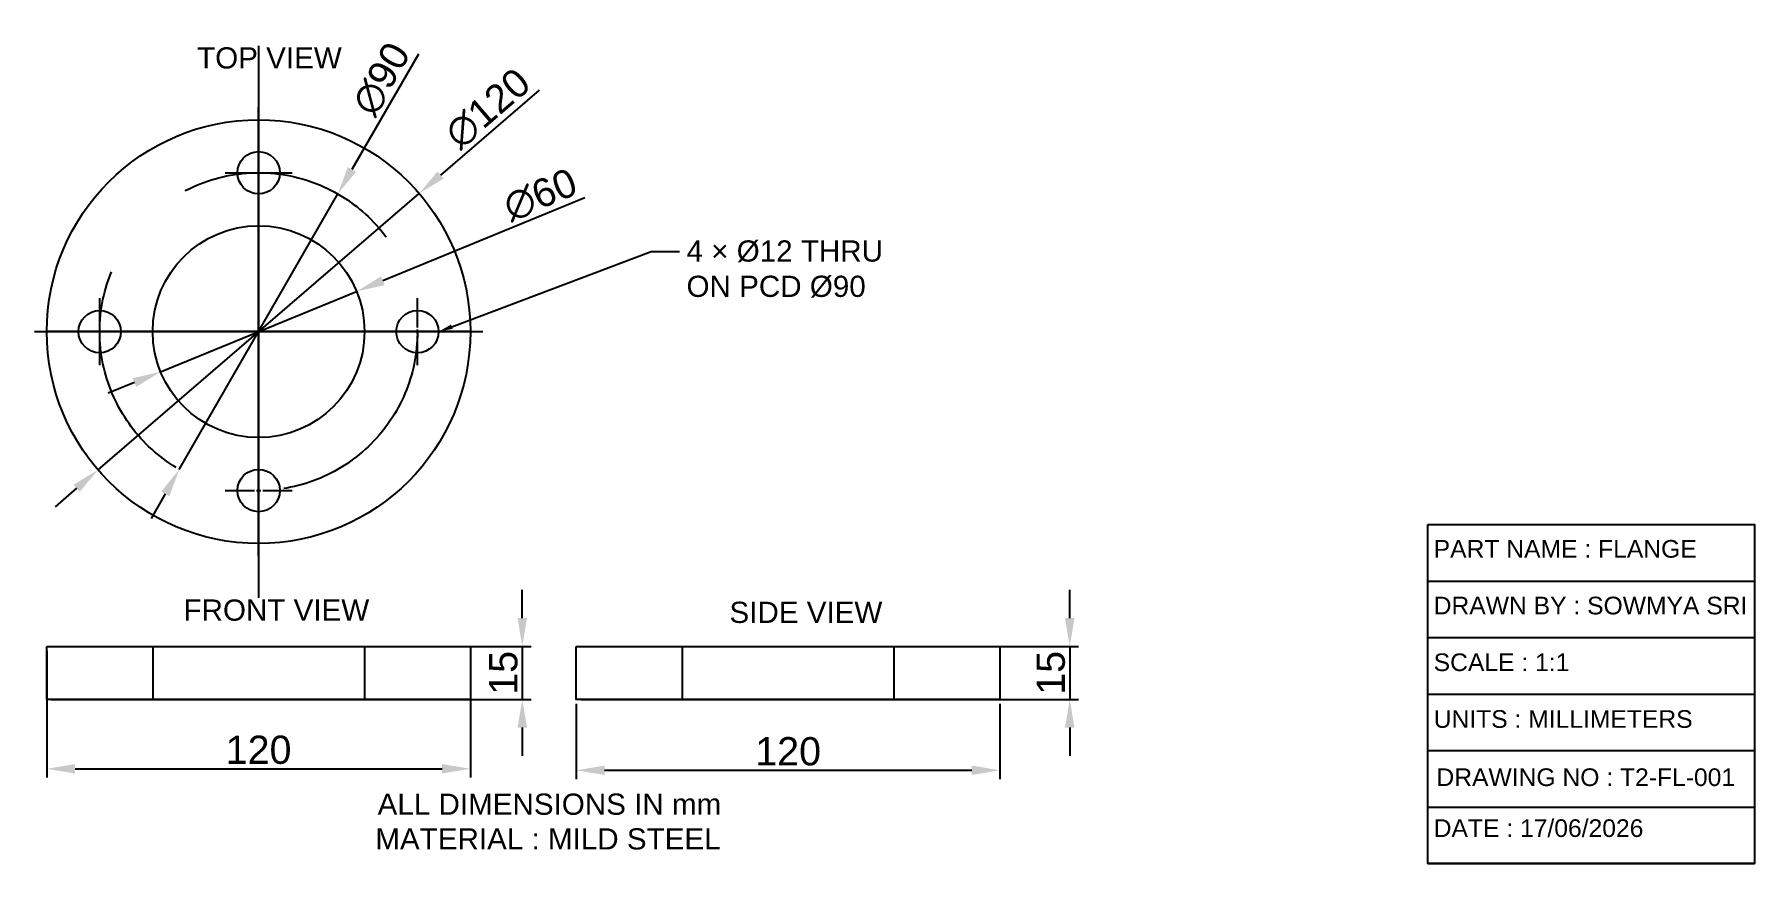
# Model space of a CAD drawing. Header units: millimetres. Extents: x -64 to 424, y -140 to 95.
import ezdxf
from ezdxf import colors
from ezdxf.entities.mleader import LeaderData, LeaderLine
from ezdxf.math import Vec2, Vec3

# ---------------------------------------------------------------- set-up
doc = ezdxf.new("R2010")
doc.units = ezdxf.units.MM
doc.header["$LTSCALE"] = 10
for name, pattern in [('CENTER', [50.8, 31.75, -6.35, 6.35, -6.35]), ('CENTER2', [28.575, 19.05, -3.175, 3.175, -3.175]), ('HIDDEN', [9.525, 6.35, -3.175])]:
    doc.linetypes.add(name, pattern=pattern)
doc.styles.get("Standard").update_dxf_attribs({"font": 'arial.ttf'})
doc.dimstyles.new('ISO-25', dxfattribs={"dimscale": 2, "dimtxt": 4, "dimasz": 4, "dimexe": 1.25, "dimexo": 0.625, "dimtad": 1, "dimtxsty": 'Standard', "dimcen": 2.5, "dimadec": 0, "dimazin": 0, "dimtfac": 1, "dimtmove": 0, "dimatfit": 3, "dimfxl": 1, "dimarcsym": 0})

# ---------------------------------------------------------------- blocks, each defined once
blk = doc.blocks.new('*D1')
at = {"color": 0, "lineweight": -2, "transparency": 16777216}
for p, q in [((79.48, 79.51), (51.54, 55.48)), ((-45.48, -28.01), (45.48, 50.26)), ((-51.54, -33.23), (-57.61, -38.45))]:
    blk.add_line(p, q, dxfattribs=at)
at = {"color": 0, "transparency": 16777216}
for points in [[(50.67, 56.49), (52.41, 54.47), (45.48, 50.26)], [(-52.41, -32.22), (-50.67, -34.24), (-45.48, -28.01)]]:
    blk.add_solid(points, dxfattribs=at)
at = {"layer": 'Defpoints', "color": 0, "transparency": 16777216}
for p in [(45.48, 50.26), (-45.48, -28.01)]:
    blk.add_point(p, dxfattribs=at)
at = {"color": 0, "transparency": 16777216, "insert": (64.92, 74.32), "char_height": 8, "attachment_point": 5, "rotation": 40.7116}
blk.add_mtext('∅120', dxfattribs=at)
blk = doc.blocks.new('*D2')
at = {"color": 0, "lineweight": -2, "transparency": 16777216}
for p, q in [((92.38, 48.99), (35.16, 25.53)), ((-27.76, -0.25), (27.76, 22.5)), ((-35.16, -3.29), (-42.56, -6.32))]:
    blk.add_line(p, q, dxfattribs=at)
at = {"color": 0, "transparency": 16777216}
for points in [[(34.66, 26.77), (35.67, 24.3), (27.76, 22.5)], [(-35.67, -2.05), (-34.66, -4.52), (-27.76, -0.25)]]:
    blk.add_solid(points, dxfattribs=at)
at = {"layer": 'Defpoints', "color": 0, "transparency": 16777216}
for p in [(27.76, 22.5), (-27.76, -0.25)]:
    blk.add_point(p, dxfattribs=at)
at = {"color": 0, "transparency": 16777216, "insert": (79.8, 49.84), "char_height": 8, "attachment_point": 5, "rotation": 22.2864}
blk.add_mtext('∅60', dxfattribs=at)
blk = doc.blocks.new('*D3')
at = {"color": 0, "lineweight": -2, "transparency": 16777216}
for p, q in [((45.25, 89.75), (26.44, 57.06)), ((-22.45, -27.88), (22.45, 50.13)), ((-26.44, -34.81), (-30.43, -41.75))]:
    blk.add_line(p, q, dxfattribs=at)
at = {"color": 0, "transparency": 16777216}
for points in [[(25.28, 57.72), (27.59, 56.39), (22.45, 50.13)], [(-27.59, -34.15), (-25.28, -35.48), (-22.45, -27.88)]]:
    blk.add_solid(points, dxfattribs=at)
at = {"layer": 'Defpoints', "color": 0, "transparency": 16777216}
for p in [(22.45, 50.13), (-22.45, -27.88)]:
    blk.add_point(p, dxfattribs=at)
at = {"color": 0, "transparency": 16777216, "insert": (34.79, 82.71), "char_height": 8, "attachment_point": 5, "rotation": 60.08}
blk.add_mtext('∅90', dxfattribs=at)
blk = doc.blocks.new('*D4')
at = {"color": 0, "lineweight": -2, "transparency": 16777216}
for p, q in [((74.69, -70.01), (74.69, -62.01)), ((-58.75, -78.01), (77.19, -78.01)), ((74.69, -78.01), (74.69, -93.01)), ((-58.75, -93.01), (77.19, -93.01)), ((74.69, -101.01), (74.69, -109.01))]:
    blk.add_line(p, q, dxfattribs=at)
at = {"color": 0, "transparency": 16777216}
for points in [[(73.36, -70.01), (76.02, -70.01), (74.69, -78.01)], [(73.36, -101.01), (76.02, -101.01), (74.69, -93.01)]]:
    blk.add_solid(points, dxfattribs=at)
at = {"layer": 'Defpoints', "color": 0, "transparency": 16777216}
for p in [(-60, -78.01), (-60, -93.01), (74.69, -93.01)]:
    blk.add_point(p, dxfattribs=at)
at = {"color": 0, "transparency": 16777216, "insert": (69.36, -85.51), "char_height": 8, "attachment_point": 5, "rotation": 90}
blk.add_mtext('15', dxfattribs=at)
blk = doc.blocks.new('*D5')
at = {"color": 0, "lineweight": -2, "transparency": 16777216}
for p, q in [((-60, -79.26), (-60, -115.18)), ((60, -79.26), (60, -115.18)), ((-52, -112.68), (52, -112.68))]:
    blk.add_line(p, q, dxfattribs=at)
at = {"color": 0, "transparency": 16777216}
for points in [[(-52, -111.35), (-52, -114.01), (-60, -112.68)], [(52, -111.35), (52, -114.01), (60, -112.68)]]:
    blk.add_solid(points, dxfattribs=at)
at = {"layer": 'Defpoints', "color": 0, "transparency": 16777216}
for p in [(-60, -78.01), (60, -78.01), (60, -112.68)]:
    blk.add_point(p, dxfattribs=at)
at = {"color": 0, "transparency": 16777216, "insert": (0, -107.34), "char_height": 8, "attachment_point": 5}
blk.add_mtext('120', dxfattribs=at)
blk = doc.blocks.new('*D6')
at = {"color": 0, "lineweight": -2, "transparency": 16777216}
for p, q in [((229.77, -70.01), (229.77, -62.01)), ((91.25, -78.01), (232.27, -78.01)), ((229.77, -78.01), (229.77, -93.01)), ((91.25, -93.01), (232.27, -93.01)), ((229.77, -101.01), (229.77, -109.01))]:
    blk.add_line(p, q, dxfattribs=at)
at = {"color": 0, "transparency": 16777216}
for points in [[(228.43, -70.01), (231.1, -70.01), (229.77, -78.01)], [(228.43, -101.01), (231.1, -101.01), (229.77, -93.01)]]:
    blk.add_solid(points, dxfattribs=at)
at = {"layer": 'Defpoints', "color": 0, "transparency": 16777216}
for p in [(90, -78.01), (90, -93.01), (229.77, -93.01)]:
    blk.add_point(p, dxfattribs=at)
at = {"color": 0, "transparency": 16777216, "insert": (224.43, -85.51), "char_height": 8, "attachment_point": 5, "rotation": 90}
blk.add_mtext('15', dxfattribs=at)
blk = doc.blocks.new('*D7')
at = {"color": 0, "lineweight": -2, "transparency": 16777216}
for p, q in [((90, -94.26), (90, -115.61)), ((210, -94.26), (210, -115.61)), ((98, -113.11), (202, -113.11))]:
    blk.add_line(p, q, dxfattribs=at)
at = {"color": 0, "transparency": 16777216}
for points in [[(98, -111.77), (98, -114.44), (90, -113.11)], [(202, -111.77), (202, -114.44), (210, -113.11)]]:
    blk.add_solid(points, dxfattribs=at)
at = {"layer": 'Defpoints', "color": 0, "transparency": 16777216}
for p in [(90, -93.01), (210, -93.01), (210, -113.11)]:
    blk.add_point(p, dxfattribs=at)
at = {"color": 0, "transparency": 16777216, "insert": (150, -107.77), "char_height": 8, "attachment_point": 5}
blk.add_mtext('120', dxfattribs=at)
blk = doc.blocks.new('*U8')
at = {"color": 0, "linetype": 'CENTER2', "transparency": 16777216}
for p, q in [((0, 1.2), (0, 9.5)), ((-9.5, 0), (-1.2, 0)), ((1.2, 0), (9.5, 0)), ((0, -9.5), (0, -1.2))]:
    blk.add_line(p, q, dxfattribs=at)
at = {"color": 0, "linetype": 'Continuous', "transparency": 16777216}
for p, q in [((-0.6, 0), (0.6, 0)), ((0, -0.6), (0, 0.6))]:
    blk.add_line(p, q, dxfattribs=at)
blk = doc.blocks.new('*U9')
at = {"color": 0, "linetype": 'CENTER2', "transparency": 16777216}
for p, q in [((0, 1.2), (0, 9.5)), ((-9.5, 0), (-1.2, 0)), ((1.2, 0), (9.5, 0)), ((0, -9.5), (0, -1.2))]:
    blk.add_line(p, q, dxfattribs=at)
at = {"color": 0, "linetype": 'Continuous', "transparency": 16777216}
for p, q in [((-0.6, 0), (0.6, 0)), ((0, -0.6), (0, 0.6))]:
    blk.add_line(p, q, dxfattribs=at)
blk = doc.blocks.new('*U10')
at = {"color": 0, "linetype": 'CENTER2', "transparency": 16777216}
for p, q in [((0, 1.2), (0, 9.5)), ((-9.5, 0), (-1.2, 0)), ((1.2, 0), (9.5, 0)), ((0, -9.5), (0, -1.2))]:
    blk.add_line(p, q, dxfattribs=at)
at = {"color": 0, "linetype": 'Continuous', "transparency": 16777216}
for p, q in [((-0.6, 0), (0.6, 0)), ((0, -0.6), (0, 0.6))]:
    blk.add_line(p, q, dxfattribs=at)
blk = doc.blocks.new('*U11')
at = {"color": 0, "linetype": 'CENTER2', "transparency": 16777216}
for p, q in [((0, 1.2), (0, 9.5)), ((-9.5, 0), (-1.2, 0)), ((1.2, 0), (9.5, 0)), ((0, -9.5), (0, -1.2))]:
    blk.add_line(p, q, dxfattribs=at)
at = {"color": 0, "linetype": 'Continuous', "transparency": 16777216}
for p, q in [((-0.6, 0), (0.6, 0)), ((0, -0.6), (0, 0.6))]:
    blk.add_line(p, q, dxfattribs=at)
blk = doc.blocks.new('*U12')
at = {"color": 0, "linetype": 'CENTER2', "transparency": 16777216}
for p, q in [((0, 12), (0, 63.5)), ((-63.5, 0), (-12, 0)), ((12, 0), (63.5, 0)), ((0, -63.5), (0, -12))]:
    blk.add_line(p, q, dxfattribs=at)
at = {"color": 0, "linetype": 'Continuous', "transparency": 16777216}
for p, q in [((0, -6), (0, 6)), ((-6, 0), (6, 0))]:
    blk.add_line(p, q, dxfattribs=at)
blk = doc.blocks.new('*U13')
at = {"color": 0, "linetype": 'CENTER2', "transparency": 16777216}
for p, q in [((0, 6), (0, 33.5)), ((-33.5, 0), (-6, 0)), ((6, 0), (33.5, 0)), ((0, -33.5), (0, -6))]:
    blk.add_line(p, q, dxfattribs=at)
at = {"color": 0, "linetype": 'Continuous', "transparency": 16777216}
for p, q in [((-3, 0), (3, 0)), ((0, -3), (0, 3))]:
    blk.add_line(p, q, dxfattribs=at)

msp = doc.modelspace()

# ---------------------------------------------------------------- linework, layer by layer
at = {"linetype": 'CENTER'}
for p, q in [((0, 92.039), (0, -64.247)), ((60, 11.123), (-60, 11.123))]:
    msp.add_line(p, q, dxfattribs=at)
for p, q in [((331.156, -43.528), (423.751, -43.528)), ((331.156, -59.528), (423.751, -59.528)), ((331.156, -75.528), (423.751, -75.528)), ((331.156, -91.528), (423.751, -91.528)), ((331.156, -107.528), (423.751, -107.528)), ((331.156, -123.528), (423.751, -123.528)), ((331.156, -139.528), (423.751, -139.528))]:
    msp.add_line(p, q)
at = {"linetype": 'HIDDEN'}
for p, q in [((-30, -78.008), (-30, -93.008)), ((30, -78.008), (30, -93.008)), ((120, -78.008), (120, -93.008)), ((180, -93.008), (180, -78.008))]:
    msp.add_line(p, q, dxfattribs=at)
for points in [[(331.156, -43.528), (423.751, -43.528), (423.751, -139.528), (331.156, -139.528)], [(-60, -78.008), (60, -78.008), (60, -93.008), (-60, -93.008)], [(90, -78.008), (210, -78.008), (210, -93.008), (90, -93.008)]]:
    msp.add_lwpolyline(points, close=True)
for centre, radius in [((0, 11.123), 60), ((0, 56.123), 6), ((0, 11.123), 30), ((-45, 11.123), 6), ((45, 11.123), 6), ((0, -33.877), 6)]:
    msp.add_circle(centre, radius)
msp.add_circle((0, 11.123), 45, dxfattribs=at)

# ---------------------------------------------------------------- block references
at = {"linetype": 'CENTER2'}
for name, p in [('*U12', (0, 11.123)), ('*U9', (0, 56.123)), ('*U13', (0, 11.123)), ('*U10', (-45, 11.123)), ('*U8', (45, 11.123)), ('*U11', (0, -33.877))]:
    msp.add_blockref(name, p, dxfattribs=at)

# ---------------------------------------------------------------- texts
for s, height, p in [('TOP VIEW', 6, (-17.409, 85.657)), ('PART NAME : FLANGE', 5, (332.852, -52.883)), ('FRONT VIEW', 6, (-21.263, -70.728)), ('SIDE VIEW', 6, (133.379, -71.375)), ('DRAWN BY : SOWMYA SRI', 5, (332.852, -68.947)), ('SCALE : 1:1', 5, (332.852, -85.011)), ('UNITS : MILLIMETERS', 5, (332.852, -101.076)), ('DRAWING NO : T2-FL-001', 5, (333.629, -117.565)), ('ALL DIMENSIONS IN mm', 6, (33.72, -125.705)), ('MATERIAL : MILD STEEL', 6, (33.065, -135.533)), ('DATE : 17/06/2026', 5, (332.852, -131.987))]:
    msp.add_text(s, height=height).set_placement(p)

# ---------------------------------------------------------------- dimensions: what is measured, and where the dimension line sits
for p1, p2, picture, middle in [((-22.446, -27.88), (22.446, 50.126), '*D3', (39.603, 79.938)), ((-27.759, -0.254), (27.759, 22.5), '*D2', (81.909, 44.694))]:
    dim = msp.add_diameter_dim_2p(p1=p1, p2=p2, dimstyle='ISO-25')
    dim.commit()
    dim.dimension.update_dxf_attribs({"geometry": picture, "text_midpoint": middle, "dimtype": 163})
dim = msp.add_diameter_dim_2p(p1=(-45.48, -28.012), p2=(45.48, 50.258), dimstyle='ISO-25')
dim.commit()
dim.dimension.update_dxf_attribs({"geometry": '*D1', "text_midpoint": (68.543, 70.104)})
dim = msp.add_linear_dim(base=(74.691, -93.008), p1=(-60, -78.008), p2=(-60, -93.008), angle=90, dimstyle='ISO-25')
dim.commit()
dim.dimension.update_dxf_attribs({"geometry": '*D4', "text_midpoint": (74.691, -85.508), "dimtype": 160})
dim = msp.add_linear_dim(base=(229.767, -93.008), p1=(90, -78.008), p2=(90, -93.008), angle=90, dimstyle='ISO-25')
dim.commit()
dim.dimension.update_dxf_attribs({"geometry": '*D6', "text_midpoint": (224.432, -85.508)})
for base, p1, p2, picture, middle in [((60, -112.679), (-60, -78.008), (60, -78.008), '*D5', (0, -107.345)), ((210, -113.106), (90, -93.008), (210, -93.008), '*D7', (150, -107.771))]:
    dim = msp.add_linear_dim(base=base, p1=p1, p2=p2, dimstyle='ISO-25')
    dim.commit()
    dim.dimension.update_dxf_attribs({"geometry": picture, "text_midpoint": middle})

# ---------------------------------------------------------------- leaders
ml = msp.add_multileader_mtext('Standard')
ml.set_content('4 × Ø12 THRU\\PON PCD Ø90', color=256)
ml.set_leader_properties()
ml.build(insert=Vec2(0, 0))
ctx = ml.context
ctx.base_point, ctx.char_height, ctx.plane_origin = Vec3(119.216, 33.847), 6, Vec3(51, 11.123)
notes = []
notes.append((ctx, [(0, (1, 1, 0), (111.216, 33.847), (1, 0), 8, [(0, [(51, 11.123)], 0, [])])]))
ctx.mtext.insert, ctx.mtext.flow_direction = Vec3(121.216, 36.968), 5
for ctx, leaders in notes:
    for number, flags, end, landing, length, lines in leaders:
        leader = LeaderData()
        leader.index, (leader.has_last_leader_line, leader.has_dogleg_vector, leader.attachment_direction) = number, flags
        leader.last_leader_point, leader.dogleg_vector, leader.dogleg_length = Vec3(end), Vec3(landing), length
        for number, points, colour, breaks in lines:
            line = LeaderLine()
            line.index, line.vertices, line.color, line.breaks = number, Vec3.list(points), colors.encode_raw_color(colour), breaks
            leader.lines.append(line)
        ctx.leaders.append(leader)

doc.saveas('drawing.dxf')
